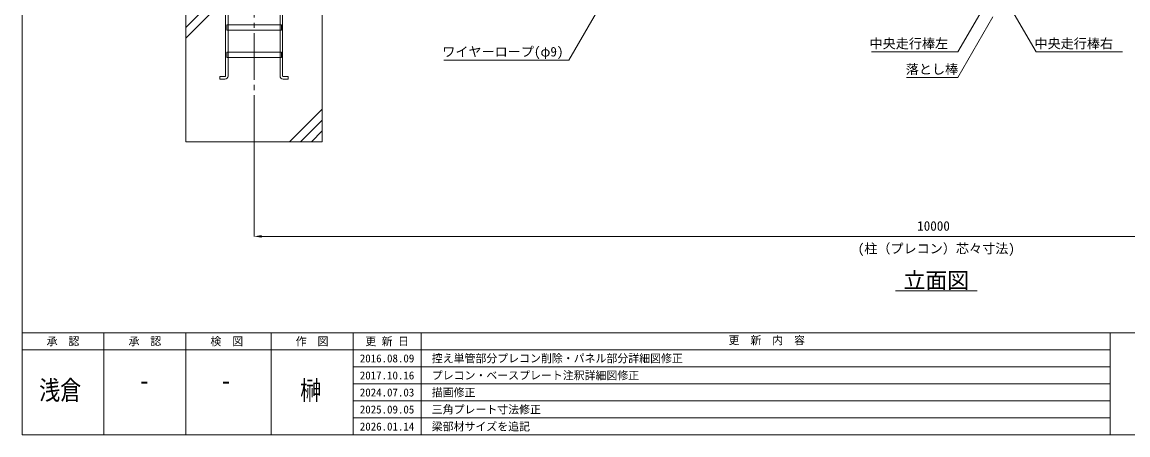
# Model space of a CAD drawing. Units: millimetres, scale not verified. Extents: x 54697 to 74822, y -14438 to 14438.
# Drawn here: x 54697 to 62801, y 562 to 3591 of the extents above; entities that cross this region are included whole.
import ezdxf
from ezdxf.enums import TextEntityAlignment as Align

# ---------------------------------------------------------------- set-up
doc = ezdxf.new("R2010")
doc.units = ezdxf.units.MM
doc.header["$LTSCALE"] = 38
doc.linetypes.add('CHAIN2', pattern=[12, 9, -1, 1, -1])
doc.linetypes.add('DASHED1', pattern=[1.8, 1.2, -0.6])
for name, color, linetype, lineweight in [('0-9_基礎工事用PCA大', 7, 'Continuous', 18), ('0-A_図面枠', 7, 'Continuous', 18), ('0-B_寸法', 3, 'Continuous', 18), ('1-4_通芯', 1, 'CHAIN2', 18), ('1-9_文字', 7, 'Continuous', 18)]:
    doc.layers.add(name, color=color, linetype=linetype, lineweight=lineweight)
doc.styles.add('ＭＳ ゴシック', font='')
doc.styles.get('ＭＳ ゴシック').set_extended_font_data('MS Gothic')

msp = doc.modelspace()

# ---------------------------------------------------------------- linework, layer by layer
at = {"layer": '0-9_基礎工事用PCA大'}
for p, q in [((55897.41, 3472.5), (56137.41, 3712.5)), ((55897.41, 3552.51), (56057.4, 3712.5)), ((56206.92, 3532.5), (56206.92, 3370.5)), ((56587.89, 3532.5), (56587.89, 3370.5)), ((56206.92, 3332.49), (56206.92, 3195.51)), ((56587.89, 3332.49), (56587.89, 3195.51)), ((56897.4, 2952.51), (56657.4, 2712.51)), ((56897.4, 2872.5), (56737.41, 2712.51)), ((56897.4, 2792.49), (56817.39, 2712.51))]:
    msp.add_line(p, q, dxfattribs=at)
at = {"layer": '0-9_基礎工事用PCA大', "color": 4, "linetype": 'DASHED1', "lineweight": 9}
for p, q in [((56206.92, 3570.51), (56206.92, 3532.5)), ((56587.89, 3570.51), (56587.89, 3532.5)), ((56206.92, 3370.5), (56206.92, 3332.49)), ((56587.89, 3370.5), (56587.89, 3332.49))]:
    msp.add_line(p, q, dxfattribs=at)
at = {"layer": '0-9_基礎工事用PCA大'}
for points in [[(56187.87, 3195.54), (56187.87, 3772.5), (56206.92, 3772.5), (56206.92, 3570.51)], [(56606.91, 3195.54), (56606.91, 3772.5), (56587.89, 3772.5), (56587.89, 3570.51)], [(56183.91, 3172.5), (56146.92, 3172.5), (56146.92, 3191.55), (56183.88, 3191.55)], [(56610.87, 3172.5), (56647.89, 3172.5), (56647.89, 3191.55), (56610.93, 3191.55)]]:
    msp.add_lwpolyline(points, dxfattribs=at)
for points in [[(55897.41, 2712.51), (56897.4, 2712.51), (56897.4, 3712.5), (55897.41, 3712.5)], [(56197.41, 3570.51), (56597.4, 3570.51), (56597.4, 3532.5), (56197.41, 3532.5)], [(56197.41, 3370.5), (56597.4, 3370.5), (56597.4, 3332.49), (56197.41, 3332.49)]]:
    msp.add_lwpolyline(points, close=True, dxfattribs=at)
for centre, radius, start, end in [((56183.88, 3195.54), 3.99, 270, 0), ((56183.91, 3195.51), 23.01, 270, 0), ((56610.87, 3195.51), 23.01, 180, 270), ((56610.93, 3195.54), 3.99, 180, 270)]:
    msp.add_arc(centre, radius, start, end, dxfattribs=at)
at = {"layer": '0-A_図面枠'}
for p, q in [((54697.41, 1312.5), (74822.4, 1312.5)), ((55297.41, 1312.5), (55297.41, 562.5)), ((55897.41, 1312.5), (55897.41, 562.5)), ((56522.4, 1312.5), (56522.4, 562.5)), ((57122.4, 1312.5), (57122.4, 562.5)), ((57622.41, 1312.5), (57622.41, 562.5)), ((62672.4, 1312.5), (62672.4, 562.5)), ((54697.41, 1187.49), (62672.4, 1187.49)), ((57122.4, 1062.51), (62672.4, 1062.51)), ((57122.4, 937.5), (62672.4, 937.5)), ((57122.4, 812.49), (62672.4, 812.49)), ((57122.4, 687.51), (62672.4, 687.51))]:
    msp.add_line(p, q, dxfattribs=at)
msp.add_lwpolyline([(54697.41, 14437.5), (74822.4, 14437.5), (74822.4, 562.5), (54697.41, 562.5)], close=True, dxfattribs=at)
at = {"layer": '0-B_寸法'}
for p, q in [((56397.39, 2711.49), (56397.39, 2018.04)), ((66342.39, 2019.03), (56452.41, 2019.03))]:
    msp.add_line(p, q, dxfattribs=at)
at = {"layer": '0-B_寸法', "color": 91}
msp.add_solid([(56452.41, 2028.21), (56397.39, 2019.03), (56452.41, 2009.88)], dxfattribs=at)
at = {"layer": '1-4_通芯'}
msp.add_line((56397.39, 2712.51), (56397.39, 4624.5), dxfattribs=at)
at = {"layer": '1-9_文字'}
for p, q in [((61811.85, 3817.32), (61554.93, 3372.33)), ((61871.94, 3817.32), (62128.86, 3372.33)), ((58960.32, 3757.5), (58703.4, 3312.51)), ((61811.85, 3629.25), (61554.93, 3184.26)), ((60921.6, 3372.33), (61554.57, 3372.33)), ((61554.93, 3372.33), (61554.57, 3372.33)), ((62128.86, 3372.33), (62129.22, 3372.33)), ((62129.22, 3372.33), (62762.61, 3372.33)), ((57789.27, 3312.51), (58703.04, 3312.51)), ((58703.4, 3312.51), (58703.04, 3312.51)), ((61179.42, 3184.26), (61554.57, 3184.26)), ((61554.93, 3184.26), (61554.57, 3184.26)), ((61097.4, 1619.04), (61697.4, 1619.04))]:
    msp.add_line(p, q, dxfattribs=at)

# ---------------------------------------------------------------- texts
at = {"layer": '0-A_図面枠', "style": 'ＭＳ ゴシック'}
for s, p in [('承\u3000認', (54877.41, 1202.01)), ('承\u3000認', (55477.41, 1202.01)), ('検\u3000図', (56077.41, 1202.01)), ('作\u3000図', (56702.4, 1202.01)), ('更 新 日', (57212.4, 1202.01)), ('更\u3000新\u3000内\u3000容', (59875.02, 1209.69)), ('2016.08.09', (57172.41, 1077)), ('控え単管部分プレコン削除・パネル部分詳細図修正', (57699.6, 1077)), ('2017.10.16', (57172.41, 951.99)), ('プレコン・ベースプレート注釈詳細図修正', (57699.6, 951.99)), ('2024.07.03', (57172.41, 827.01)), ('描画修正', (57699.6, 827.01)), ('2025.09.05', (57172.41, 702)), ('三角プレート寸法修正 ', (57699.6, 702)), ('2026.01.14', (57172.41, 576.99)), ('梁部材サイズを追記', (57699.6, 576.99))]:
    msp.add_text(s, height=58.65, dxfattribs=at).set_placement(p, align=Align.BOTTOM_LEFT)
at = {"layer": '0-A_図面枠', "style": 'ＭＳ ゴシック', "width": 0.8}
for s, p in [('浅倉', (54822.84, 777.81)), ('榊', (56735.13, 776.1)), ('-', (55553.76, 848.97)), ('-', (56153.76, 848.97))]:
    msp.add_text(s, height=140.8, dxfattribs=at).set_placement(p, align=Align.BOTTOM_LEFT)
at = {"layer": '0-B_寸法', "style": 'ＭＳ ゴシック'}
for s, p in [('10000', (61257.21, 2039.43)), ('(柱（プレコン）芯々寸法)', (60821.4, 1873.44))]:
    msp.add_text(s, height=70.38, dxfattribs=at).set_placement(p, align=Align.BOTTOM_LEFT)
at = {"layer": '1-9_文字', "style": 'ＭＳ ゴシック'}
for s, height, p in [('ワイヤーロープ(φ9)', 70.38, (57776.46, 3317.91)), ('中央走行棒左', 70.38, (60907.98, 3377.73)), ('中央走行棒右', 70.38, (62116.59, 3377.73)), ('落とし棒', 70.38, (61173.45, 3189.66)), ('立面図', 117.3, (61157.4, 1603.05))]:
    msp.add_text(s, height=height, dxfattribs=at).set_placement(p, align=Align.BOTTOM_LEFT)

doc.saveas('drawing.dxf')
